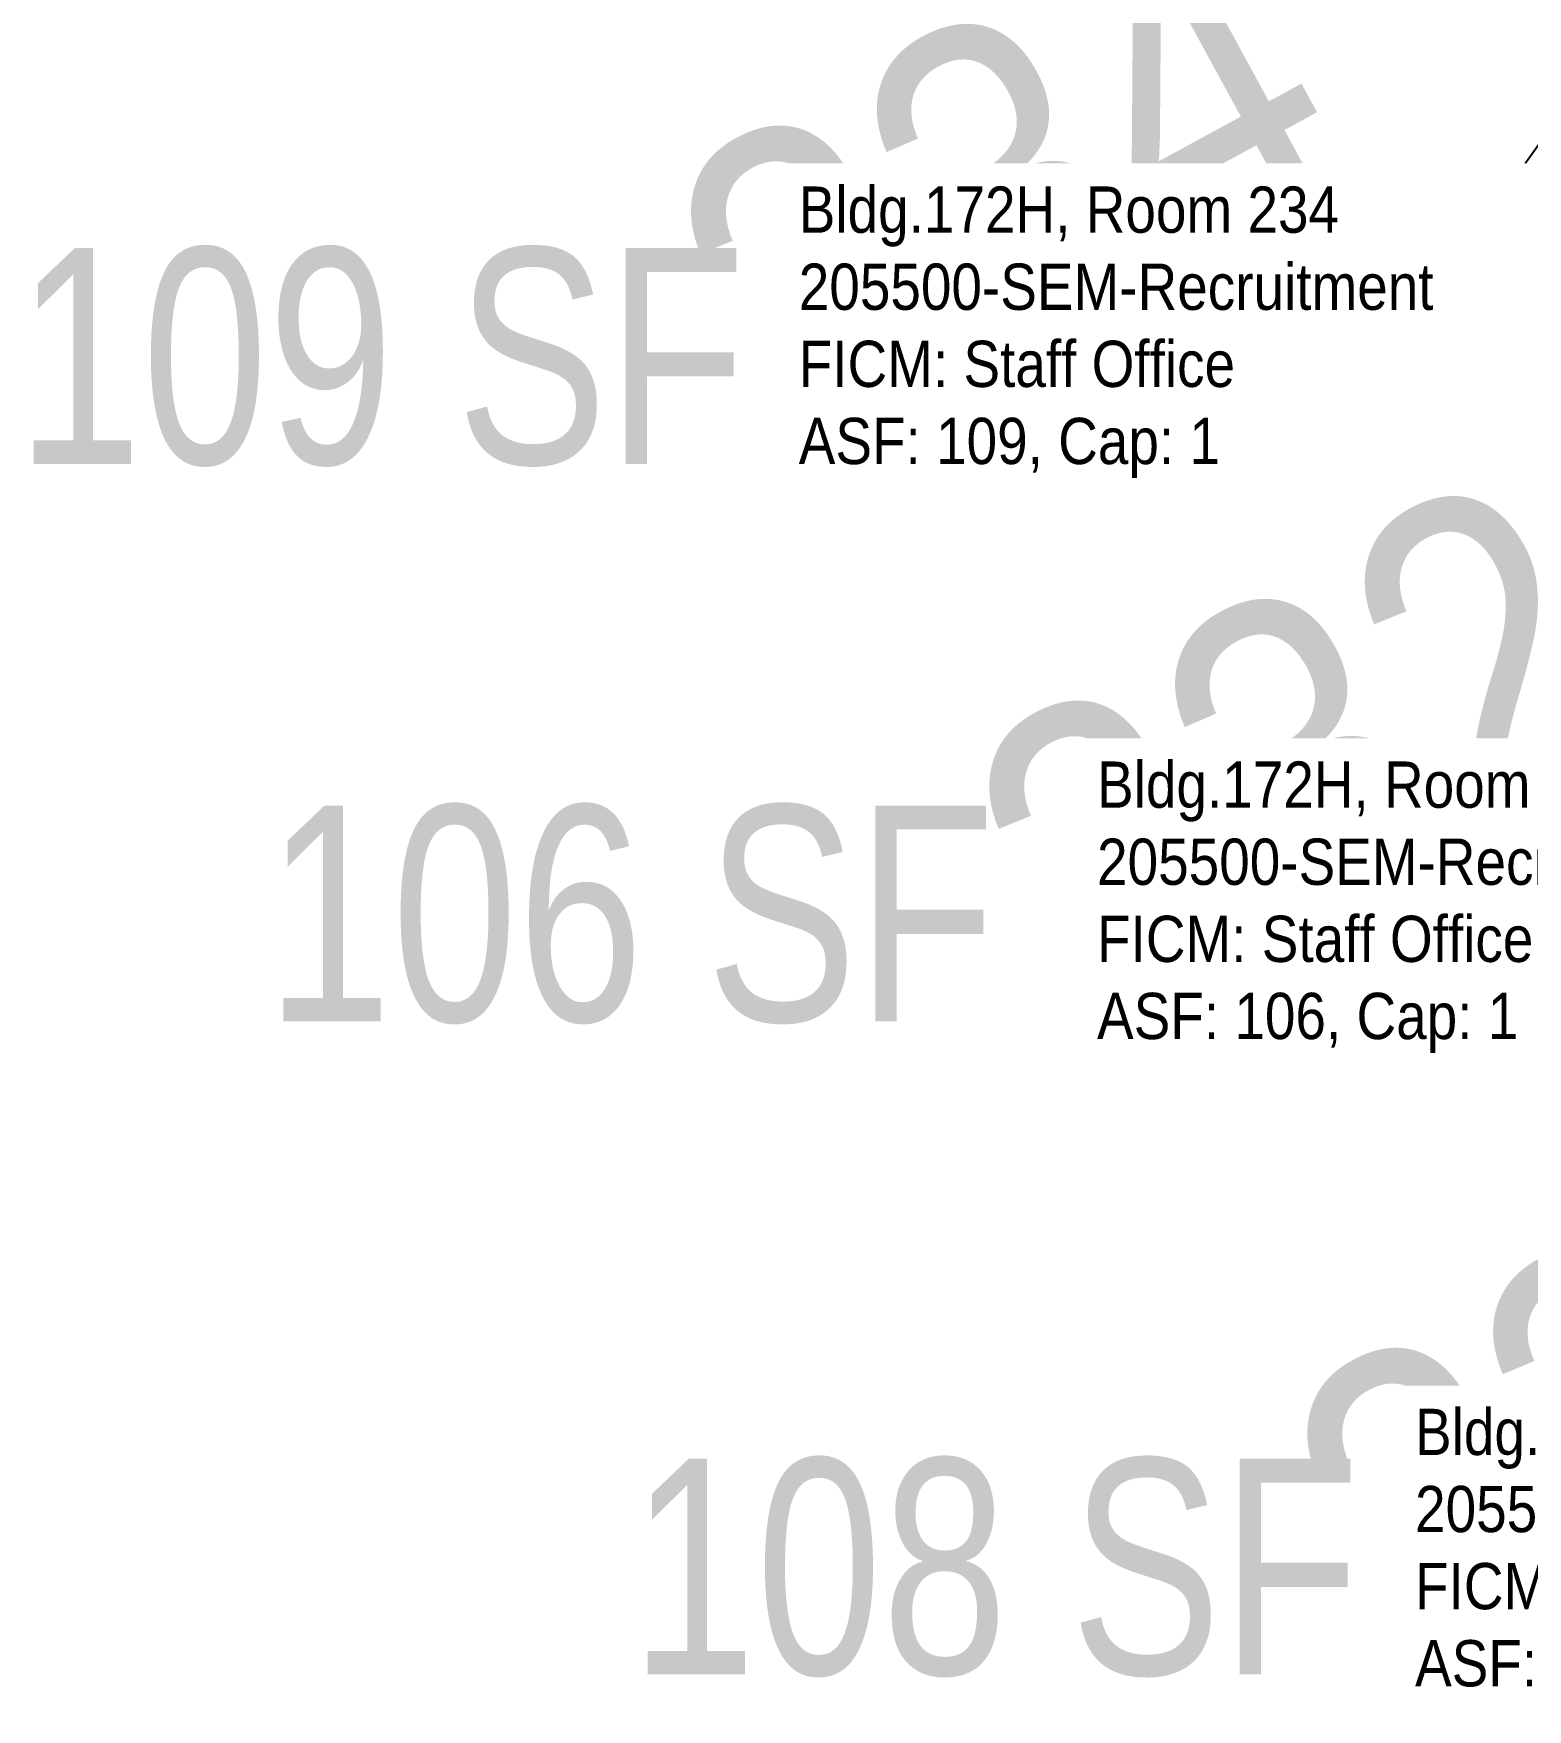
# Model space of a CAD drawing. Header units: inches. Extents: x 69230737 to 69232197, y 27661778 to 27663538.
# Drawn here: x 69230893.9 to 69231122.3, y 27662593.6 to 27662849.8 of the extents above; entities that cross this region are included whole.
import ezdxf
from ezdxf.enums import TextEntityAlignment as Align

# ---------------------------------------------------------------- set-up
doc = ezdxf.new("R2010")
doc.units = ezdxf.units.IN
doc.header["$LTSCALE"] = 100
doc.header["$MEASUREMENT"] = 0
for name, color, linetype in [('A-IDEN-VNUM', 4, 'CONTINUOUS'), ('AREA-TEXT', 3, 'CONTINUOUS'), ('Rooms-Information', 7, 'CONTINUOUS')]:
    doc.layers.add(name, color=color, linetype=linetype)
doc.styles.add('CP_AREA', font='arial.ttf', dxfattribs={"height": 15})
doc.styles.add('CP_ROOMVNUMBER', font='arial.ttf', dxfattribs={"width": 0.85, "height": 0.075})

msp = doc.modelspace()

# ---------------------------------------------------------------- linework, layer by layer
at = {"layer": 'A-IDEN-VNUM'}
msp.add_lwpolyline([(69231115.11, 27662820.37), (69231228.49, 27662979)], dxfattribs=at)

# ---------------------------------------------------------------- texts
at = {"layer": 'A-IDEN-VNUM', "lineweight": -3, "style": 'CP_ROOMVNUMBER', "width": 0.85}
for s, p in [('234', (69231042.1, 27662827)), ('232', (69231087.7, 27662739.1)), ('231', (69231136.33, 27662640.15))]:
    msp.add_text(s, height=49.5, rotation=28.5724, dxfattribs=at).set_placement(p, align=Align.MIDDLE_CENTER)
at = {"layer": 'AREA-TEXT', "lineweight": -3, "style": 'CP_AREA', "width": 0.75}
for s, p in [('109 SF', (69230946.97, 27662800.47)), ('106 SF', (69230985.15, 27662715.25)), ('108 SF', (69231040.85, 27662615.41))]:
    msp.add_text(s, height=33, dxfattribs=at).set_placement(p, align=Align.MIDDLE_CENTER)

# ---------------------------------------------------------------- next in the draw order: texts
at = {"layer": 'Rooms-Information', "char_height": 7.0714, "width": 158.4, "attachment_point": 7, "style": 'CP_ROOMVNUMBER', "bg_fill": 3, "box_fill_scale": 1.5, "bg_fill_color": 256, "bg_fill_true_color": 13158600, "bg_fill_transparency": 0}
for s, insert in [('Bldg.172H, Room 234^M^J205500-SEM-Recruitment^M^JFICM: Staff Office^M^JASF: 109, Cap: 1', (69231010.87, 27662781.81)), ('Bldg.172H, Room 232^M^J205500-SEM-Recruitment^M^JFICM: Staff Office^M^JASF: 106, Cap: 1', (69231056.48, 27662693.91)), ('Bldg.172H, Room 231^M^J205500-SEM-Recruitment^M^JFICM: Staff Office^M^JASF: 108, Cap: 1', (69231105.1, 27662594.96))]:
    msp.add_mtext(s, dxfattribs=dict(at, insert=insert))

doc.saveas('drawing.dxf')
